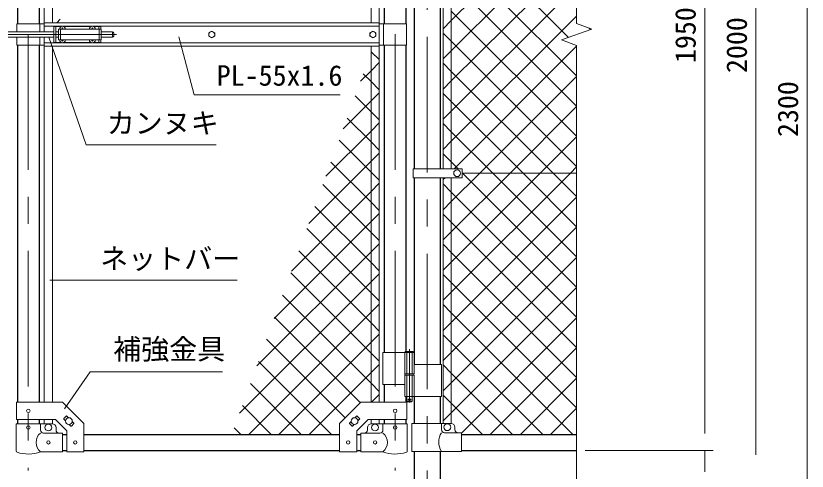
# Model space of a CAD drawing. Units: millimetres, scale not verified. Extents: x -4200 to 4200, y -2970 to 2970.
# Drawn here: x -2565 to -712, y -537 to 530 of the extents above; entities that cross this region are included whole.
import ezdxf
from ezdxf.enums import TextEntityAlignment as Align

# ---------------------------------------------------------------- set-up
doc = ezdxf.new("R2010")
doc.units = ezdxf.units.MM
doc.header["$LTSCALE"] = 10
doc.linetypes.add('DASHED', pattern=[7.5, 6, -1.5])
doc.linetypes.add('USER1', pattern=[50.8, 31.75, -6.35, 6.35, -6.35])
for name, color, linetype, lineweight in [('0-1_D-STR-TXT', 7, 'Continuous', 13), ('0-2_D-BMK', 2, 'USER1', 13), ('0-3_D-STR1', 1, 'Continuous', 25), ('0-4_D-STR3', 3, 'Continuous', 13), ('0-8_D-STR-DIM', 7, 'Continuous', 13), ('0-B_D-STR2', 7, 'Continuous', 13)]:
    doc.layers.add(name, color=color, linetype=linetype, lineweight=lineweight)
doc.styles.add('ＭＳ ゴシック', font='')
doc.styles.get('ＭＳ ゴシック').set_extended_font_data('MS Gothic')

msp = doc.modelspace()

# ---------------------------------------------------------------- linework, layer by layer
at = {"layer": '0-1_D-STR-TXT'}
msp.add_line((-2047.05, -89.31), (-2485.64, -89.31), dxfattribs=at)
for points in [[(-2096.19, 228.2), (-2400.16, 228.2), (-2487.6, 479.95)], [(-1805.77, 345.22), (-2147.05, 345.22), (-2183.27, 481.26)], [(-2080.99, -304.05), (-2391.05, -304.05), (-2450.76, -391.19)]]:
    msp.add_lwpolyline(points, dxfattribs=at)
at = {"layer": '0-2_D-BMK'}
for p, q in [((-2535.9, 1503.1), (-2535.9, -535.29)), ((-1676.7, 1503.1), (-1676.7, -535.29)), ((-1601.55, 1496.61), (-1601.55, -849.21)), ((-2646.59, 486.37), (-2326.59, 486.37)), ((-1643.14, -251.21), (-1643.14, -376.1)), ((-1646.76, -369.13), (-1639.51, -369.13))]:
    msp.add_line(p, q, dxfattribs=at)
at = {"layer": '0-3_D-STR1'}
for p, q in [((-2561.3, 1348.32), (-2561.3, 511.37)), ((-2510.5, 1348.32), (-2510.5, 511.37)), ((-1702.1, 1231.87), (-1702.1, 511.37)), ((-1651.3, 1203.87), (-1651.3, 511.37)), ((-1631.8, 800.87), (-1631.8, 171.87)), ((-1571.3, 800.87), (-1571.3, 171.87)), ((-2561.3, 461.37), (-2561.3, -375.58)), ((-2510.5, 461.37), (-2510.5, -375.58)), ((-1702.1, 461.37), (-1702.1, -259.13)), ((-1651.3, 461.37), (-1651.3, -256.13)), ((-1631.8, 150.87), (-1631.8, -287.13)), ((-1571.3, 150.87), (-1571.3, -287.13)), ((-1702.1, -334.13), (-1702.1, -375.58)), ((-1651.3, -362.13), (-1651.3, -375.58)), ((-1631.8, -362.13), (-1631.8, -424.93)), ((-1571.3, -362.13), (-1571.3, -424.93)), ((-2561.3, -415.58), (-2561.3, -425.63)), ((-2510.5, -415.58), (-2510.5, -425.63)), ((-1702.1, -415.58), (-1702.1, -425.63)), ((-1651.3, -415.58), (-1651.3, -425.63)), ((-2455.9, -450.63), (-2445.9, -450.63)), ((-2405.9, -450.63), (-1806.7, -450.63)), ((-1766.7, -450.63), (-1756.7, -450.63)), ((-1521.55, -450.63), (-1251.55, -450.63)), ((-2455.9, -488.63), (-2445.9, -488.63)), ((-2405.9, -488.63), (-1806.7, -488.63)), ((-1766.7, -488.63), (-1756.7, -488.63)), ((-1631.8, -490.93), (-1631.8, -838.63)), ((-1571.3, -490.93), (-1571.3, -838.63)), ((-1521.55, -488.63), (-1251.55, -488.63))]:
    msp.add_line(p, q, dxfattribs=at)
at = {"layer": '0-4_D-STR3'}
for p, q in [((-2498.4, 1348.32), (-2498.4, 513.87)), ((-2479.4, 1348.32), (-2479.4, 513.87)), ((-1733.2, 1348.32), (-1733.2, 513.87)), ((-1714.2, 1348.32), (-1714.2, 513.87)), ((-1564.05, 800.87), (-1564.05, 171.87)), ((-1545.05, 800.87), (-1545.05, 171.87)), ((-2562.9, 511.37), (-2562.9, 492.87)), ((-2562.9, 511.37), (-2498.8, 511.37)), ((-2508.9, 511.37), (-2508.9, 492.87)), ((-2498.8, 513.87), (-1713.8, 513.87)), ((-2498.8, 492.87), (-2498.8, 513.87)), ((-2498.8, 505.87), (-1713.8, 505.87)), ((-2475.9, 505.37), (-2475.9, 467.37)), ((-2475.9, 505.37), (-2458.49, 505.37)), ((-2471.4, 505.37), (-2471.4, 467.37)), ((-2456.29, 502.02), (-2456.31, 500.72)), ((-2456.29, 502.02), (-2455.5, 502.02)), ((-2455.5, 502.02), (-2455.48, 500.72)), ((-2453.3, 505.37), (-2388.49, 505.37)), ((-2386.29, 502.02), (-2386.31, 500.72)), ((-2386.29, 502.02), (-2385.5, 502.02)), ((-2385.5, 502.02), (-2385.48, 500.72)), ((-2383.3, 505.37), (-2365.9, 505.37)), ((-2370.4, 505.37), (-2370.4, 498.87)), ((-2365.9, 505.37), (-2365.9, 498.87)), ((-1713.8, 458.87), (-1713.8, 513.87)), ((-1649.7, 511.37), (-1713.8, 511.37)), ((-1703.7, 511.37), (-1703.7, 461.37)), ((-1649.7, 511.37), (-1649.7, 461.37)), ((-2599.25, 492.87), (-2475.9, 492.87)), ((-2471.4, 492.87), (-2465.4, 492.87)), ((-2465.4, 498.87), (-2465.4, 473.87)), ((-2465.4, 498.87), (-2365.4, 498.87)), ((-2457.75, 499.28), (-2459.05, 499.26)), ((-2459.05, 499.26), (-2459.05, 498.87)), ((-2387.75, 499.28), (-2389.05, 499.26)), ((-2389.05, 499.26), (-2389.05, 498.87)), ((-2384.04, 499.28), (-2382.75, 499.26)), ((-2382.75, 499.26), (-2382.75, 498.87)), ((-2365.4, 498.87), (-2365.4, 473.87)), ((-2365.4, 492.87), (-2338.9, 492.87)), ((-2338.9, 492.87), (-2338.9, 479.87)), ((-2335.9, 489.87), (-2335.9, 482.87)), ((-2599.25, 479.87), (-2475.9, 479.87)), ((-2562.9, 479.87), (-2562.9, 461.37)), ((-2508.9, 479.87), (-2508.9, 461.37)), ((-2498.8, 458.87), (-2498.8, 479.87)), ((-2498.8, 466.87), (-1713.8, 466.87)), ((-2475.9, 467.37), (-2458.49, 467.37)), ((-2471.4, 479.87), (-2465.4, 479.87)), ((-2465.4, 473.87), (-2365.4, 473.87)), ((-2459.05, 473.47), (-2459.05, 473.87)), ((-2457.75, 473.45), (-2459.05, 473.47)), ((-2456.29, 470.72), (-2456.31, 472.01)), ((-2456.29, 470.72), (-2455.5, 470.72)), ((-2455.5, 470.72), (-2455.48, 472.01)), ((-2454.04, 473.45), (-2452.75, 473.47)), ((-2453.3, 467.37), (-2388.49, 467.37)), ((-2452.75, 473.47), (-2452.75, 473.87)), ((-2389.05, 473.47), (-2389.05, 473.87)), ((-2387.75, 473.45), (-2389.05, 473.47)), ((-2386.29, 470.72), (-2386.31, 472.01)), ((-2386.29, 470.72), (-2385.5, 470.72)), ((-2385.5, 470.72), (-2385.48, 472.01)), ((-2384.04, 473.45), (-2382.75, 473.47)), ((-2383.3, 467.37), (-2365.9, 467.37)), ((-2382.75, 473.47), (-2382.75, 473.87)), ((-2370.4, 473.87), (-2370.4, 467.37)), ((-2365.9, 473.87), (-2365.9, 467.37)), ((-2365.4, 479.87), (-2338.9, 479.87)), ((-2562.9, 461.37), (-2498.8, 461.37)), ((-2498.8, 458.87), (-1713.8, 458.87)), ((-2498.4, 458.87), (-2498.4, -375.58)), ((-2479.4, 458.87), (-2479.4, -375.58)), ((-1733.2, 458.87), (-1733.2, -375.58)), ((-1714.2, 458.87), (-1714.2, -375.58)), ((-1649.7, 461.37), (-1713.8, 461.37)), ((-1634.35, 171.87), (-1634.35, 150.87)), ((-1634.35, 171.87), (-1519.55, 171.87)), ((-1519.55, 171.87), (-1519.55, 150.87)), ((-1634.35, 150.87), (-1519.55, 150.87)), ((-1564.05, -424.93), (-1564.05, 150.87)), ((-1545.05, -424.93), (-1545.05, 150.87)), ((-1251.55, 161.37), (-1519.55, 161.37)), ((-1705.25, -259.13), (-1705.25, -334.13)), ((-1705.25, -259.13), (-1632.34, -259.13)), ((-1653.94, -259.13), (-1653.94, -309.13)), ((-1633.14, -257.13), (-1653.14, -257.13)), ((-1652.14, -256.13), (-1634.14, -256.13)), ((-1633.14, -257.13), (-1634.14, -256.13)), ((-1633.14, -257.13), (-1633.14, -259.13)), ((-1632.34, -259.13), (-1632.34, -309.13)), ((-1632.34, -287.13), (-1568, -287.13)), ((-1568, -287.13), (-1568, -362.13)), ((-1653.94, -309.13), (-1632.34, -309.13)), ((-1653.94, -312.13), (-1632.34, -312.13)), ((-1653.94, -312.13), (-1653.94, -362.13)), ((-1653.64, -309.13), (-1653.64, -312.13)), ((-1653.64, -312.13), (-1632.64, -312.13)), ((-1632.64, -309.13), (-1632.64, -312.13)), ((-1632.34, -312.13), (-1632.34, -362.13)), ((-1705.25, -334.13), (-1654.05, -334.13)), ((-1653.94, -362.13), (-1568, -362.13)), ((-1649.14, -362.13), (-1649.14, -373.13)), ((-2563.6, -415.58), (-2563.6, -375.58)), ((-1648.14, -374.13), (-1649.14, -373.13)), ((-1649, -415.58), (-1649, -375.58)), ((-1648.14, -374.13), (-1638.14, -374.13)), ((-1638.14, -374.13), (-1637.14, -373.13)), ((-2564.45, -425.63), (-2507.35, -425.63)), ((-2564.45, -425.63), (-2564.45, -489.33)), ((-2563.6, -415.58), (-2472.46, -415.58)), ((-2507.35, -425.63), (-2507.35, -440.63)), ((-2507.35, -425.63), (-2480.9, -425.63)), ((-2498.4, -415.58), (-2498.4, -425.63)), ((-2479.4, -415.58), (-2479.4, -425.63)), ((-2472.46, -415.58), (-2445.9, -442.15)), ((-2452.56, -413.57), (-2446.91, -407.92)), ((-2452.56, -414.99), (-2448.85, -418.7)), ((-2445.49, -407.92), (-2441.78, -411.63)), ((-2434.89, -431.25), (-2429.23, -425.59)), ((-2432.94, -420.46), (-2429.23, -424.18)), ((-2405.9, -491.83), (-2405.9, -425.58)), ((-1806.7, -491.83), (-1806.7, -425.58)), ((-1779.65, -420.46), (-1783.36, -424.18)), ((-1777.71, -431.25), (-1783.36, -425.59)), ((-1767.1, -407.92), (-1770.82, -411.63)), ((-1740.13, -415.58), (-1766.7, -442.15)), ((-1760.03, -413.57), (-1765.69, -407.92)), ((-1760.03, -414.99), (-1763.74, -418.7)), ((-1649, -415.58), (-1740.13, -415.58)), ((-1733.2, -415.58), (-1733.2, -425.63)), ((-1705.25, -425.63), (-1731.7, -425.63)), ((-1714.2, -415.58), (-1714.2, -425.63)), ((-1648.15, -425.63), (-1705.25, -425.63)), ((-1705.25, -425.63), (-1705.25, -440.63)), ((-1648.15, -425.63), (-1648.15, -489.33)), ((-1637.25, -424.93), (-1546.55, -424.93)), ((-1637.25, -424.93), (-1637.25, -490.93)), ((-1568.15, -424.93), (-1568.15, -439.93)), ((-2470.9, -440.63), (-2470.9, -435.63)), ((-2445.9, -491.83), (-2445.9, -442.15)), ((-2440.02, -427.53), (-2436.3, -431.25)), ((-1772.58, -427.53), (-1776.29, -431.25)), ((-1766.7, -491.83), (-1766.7, -442.15)), ((-1741.7, -440.63), (-1741.7, -435.63)), ((-1536.55, -434.93), (-1536.55, -439.93)), ((-2455.9, -447.63), (-2500.35, -447.63)), ((-2455.9, -491.63), (-2455.9, -447.63)), ((-1756.7, -447.63), (-1712.25, -447.63)), ((-1756.7, -491.63), (-1756.7, -447.63)), ((-1561.15, -446.93), (-1521.55, -446.93)), ((-1521.55, -446.93), (-1521.55, -490.93)), ((-2455.9, -491.63), (-2507.35, -491.63)), ((-2445.9, -491.83), (-2405.9, -491.83)), ((-1766.7, -491.83), (-1806.7, -491.83)), ((-1756.7, -491.63), (-1705.25, -491.63)), ((-1637.25, -490.93), (-1521.55, -490.93))]:
    msp.add_line(p, q, dxfattribs=at)
at = {"layer": '0-4_D-STR3', "linetype": 'DASHED'}
for p, q in [((-2460.9, 498.87), (-2460.9, 473.87)), ((-2369.9, 498.87), (-2369.9, 473.87)), ((-1649.44, -259.13), (-1649.44, -309.13)), ((-1636.84, -259.13), (-1636.84, -309.13)), ((-1649.44, -312.13), (-1649.44, -362.13)), ((-1636.84, -312.13), (-1636.84, -362.13))]:
    msp.add_line(p, q, dxfattribs=at)
at = {"layer": '0-4_D-STR3'}
for points in [[(-2454.04, 499.28), (-2452.75, 499.26), (-2452.75, 498.87)], [(-1652.14, -256.13), (-1653.14, -257.13), (-1653.14, -259.13)], [(-1637.14, -362.13), (-1637.14, -373.13), (-1649.14, -373.13)], [(-2563.6, -375.58), (-2455.9, -375.58), (-2405.9, -425.58)], [(-1649, -375.58), (-1756.7, -375.58), (-1806.7, -425.58)]]:
    msp.add_lwpolyline(points, dxfattribs=at)
for points in [[(-2106.3, 494.47), (-2113.31, 490.42), (-2113.31, 482.32), (-2106.3, 478.27), (-2099.28, 482.32), (-2099.28, 490.42)], [(-1728.8, 494.47), (-1735.81, 490.42), (-1735.81, 482.32), (-1728.8, 478.27), (-1721.78, 482.32), (-1721.78, 490.42)]]:
    msp.add_lwpolyline(points, close=True, dxfattribs=at)
for centre, radius in [((-2106.3, 486.37), 7.03), ((-1728.8, 486.37), 7.03), ((-1531.55, 161.37), 8), ((-1643.14, -369.13), 2.5), ((-2535.9, -395.58), 4), ((-1676.7, -395.58), 4), ((-2440.9, -419.58), 8), ((-1771.7, -419.58), 8), ((-1554.55, -433.93), 8), ((-2535.9, -434.63), 4), ((-2488.9, -434.63), 8), ((-1723.7, -434.63), 8), ((-1676.7, -434.63), 4), ((-2488.9, -469.63), 4), ((-2425.9, -469.58), 4), ((-1786.7, -469.58), 4), ((-1723.7, -469.63), 4)]:
    msp.add_circle(centre, radius, dxfattribs=at)
for centre, radius, start, end in [((-2455.9, 498.87), 7, 0, 180), ((-2457.8, 500.77), 1.49, 270, 0), ((-2453.99, 500.77), 1.49, 180, 270), ((-2385.9, 498.87), 7, 0, 180), ((-2387.8, 500.77), 1.49, 270, 0), ((-2383.99, 500.77), 1.49, 180, 270), ((-2338.9, 489.87), 3, 0, 90), ((-2338.9, 482.87), 3, 270, 0), ((-2455.9, 473.87), 7, 180, 0), ((-2457.8, 471.96), 1.49, 0, 90), ((-2453.99, 471.96), 1.49, 90, 180), ((-2385.9, 473.87), 7, 180, 0), ((-2387.8, 471.96), 1.49, 0, 90), ((-2383.99, 471.96), 1.49, 90, 180), ((-2446.2, -408.62), 1, 45, 135), ((-1766.39, -408.62), 1, 45, 135), ((-2480.9, -435.63), 10, 0, 90), ((-2451.86, -414.28), 1, 135, 225), ((-2429.94, -424.89), 1, 315, 45), ((-1782.66, -424.89), 1, 135, 225), ((-1760.74, -414.28), 1, 315, 45), ((-1731.7, -435.63), 10, 90, 180), ((-1546.55, -434.93), 10, 0, 90), ((-2500.35, -440.63), 7, 180, 270), ((-2463.9, -440.63), 7, 180, 270), ((-2435.59, -430.54), 1, 225, 315), ((-1777, -430.54), 1, 225, 315), ((-1748.7, -440.63), 7, 270, 0), ((-1712.25, -440.63), 7, 270, 0), ((-1561.15, -439.93), 7, 180, 270), ((-1529.55, -439.93), 7, 180, 270), ((-2489.15, -469.63), 28.55, 129.59418, 230.40582), ((-1723.44, -469.63), 28.55, 309.59418, 50.40582), ((-1533.93, -468.93), 40.68, 147.25964, 212.74036), ((-2561.15, -489.33), 3.3, 180, 250.77949), ((-2535.9, -416.9), 80, 250.77949, 290.9084), ((-1676.7, -416.9), 80, 249.0916, 289.22051), ((-1651.45, -489.33), 3.3, 289.22051, 0)]:
    msp.add_arc(centre, radius, start, end, dxfattribs=at)
at = {"layer": '0-8_D-STR-DIM'}
for p, q in [((-1251.55, 512.02), (-1251.55, 1524.37)), ((-951.55, -448.63), (-951.55, 1421.37)), ((-831.55, -498.63), (-831.55, 1421.37)), ((-711.55, -798.63), (-711.55, 1421.37)), ((-1216.31, 499.19), (-1251.55, 512.02)), ((-1286.78, 473.54), (-1216.31, 499.19)), ((-1251.55, 460.72), (-1286.78, 473.54)), ((-1251.55, -631.63), (-1251.55, 460.72)), ((-951.55, -448.63), (-951.55, -408.63)), ((-1231.55, -488.63), (-931.55, -488.63)), ((-1231.55, -488.63), (-931.55, -488.63)), ((-951.55, -538.63), (-951.55, -488.63))]:
    msp.add_line(p, q, dxfattribs=at)
at = {"layer": '0-B_D-STR2'}
for p, q in [((-1545.05, 518.91), (-1252.59, 811.37)), ((-1545.05, 448.2), (-1251.55, 741.7)), ((-1251.55, 389.37), (-1545.05, 682.87)), ((-1545.05, 377.49), (-1251.55, 670.99)), ((-1251.55, 318.66), (-1545.05, 612.16)), ((-1545.05, 306.78), (-1251.55, 600.28)), ((-1251.55, 247.95), (-1545.05, 541.45)), ((-2469.33, 513.87), (-2461.17, 522.02)), ((-1545.05, 236.07), (-1251.55, 529.57)), ((-1564.05, 499.91), (-1545.05, 518.91)), ((-1218.98, 498.22), (-1222.04, 501.28)), ((-1545.05, 470.73), (-1564.05, 489.73)), ((-1251.55, 177.23), (-1545.05, 470.73)), ((-1714.2, 427.75), (-1732.59, 446.15)), ((-1564.05, 429.2), (-1545.05, 448.2)), ((-1538.54, 171.87), (-1251.55, 458.86)), ((-1251.55, 460.08), (-1252.55, 461.08)), ((-1733.2, 401.47), (-1714.2, 420.47)), ((-1545.05, 400.02), (-1564.05, 419.02)), ((-1757.8, 376.86), (-1733.2, 401.47)), ((-1733.2, 376.04), (-1751.46, 394.3)), ((-1306.39, 161.37), (-1545.05, 400.02)), ((-1714.2, 357.04), (-1733.2, 376.04)), ((-1564.05, 358.49), (-1545.05, 377.49)), ((-1478.33, 161.37), (-1251.55, 388.15)), ((-1733.2, 305.33), (-1770.33, 342.46)), ((-1733.2, 330.76), (-1714.2, 349.76)), ((-1545.05, 329.31), (-1564.05, 348.31)), ((-1798.27, 265.69), (-1733.2, 330.76)), ((-1377.1, 161.37), (-1545.05, 329.31)), ((-1407.62, 161.37), (-1251.55, 317.44)), ((-1714.2, 286.33), (-1733.2, 305.33)), ((-1564.05, 287.78), (-1545.05, 306.78)), ((-1733.2, 234.62), (-1789.19, 290.62)), ((-1733.2, 260.05), (-1714.2, 279.05)), ((-1838.73, 154.51), (-1733.2, 260.05)), ((-1545.05, 258.6), (-1564.05, 277.6)), ((-1447.81, 161.37), (-1545.05, 258.6)), ((-1336.9, 161.37), (-1251.55, 246.73)), ((-1733.2, 163.91), (-1808.06, 238.78)), ((-1714.2, 215.62), (-1733.2, 234.62)), ((-1564.05, 217.07), (-1545.05, 236.07)), ((-1733.2, 189.34), (-1714.2, 208.34)), ((-1879.2, 43.34), (-1733.2, 189.34)), ((-1733.2, 93.2), (-1826.93, 186.94)), ((-1266.19, 161.37), (-1251.55, 176.02)), ((-1714.2, 144.91), (-1733.2, 163.91)), ((-1564.05, 146.36), (-1559.54, 150.87)), ((-1545.05, 94.65), (-1478.33, 161.37)), ((-1545.05, 23.94), (-1407.62, 161.37)), ((-1545.05, -46.77), (-1336.9, 161.37)), ((-1545.05, -117.48), (-1266.19, 161.37)), ((-1251.55, -34.9), (-1447.81, 161.37)), ((-1251.55, 35.81), (-1377.1, 161.37)), ((-1251.55, 106.52), (-1306.39, 161.37)), ((-1733.2, 22.49), (-1845.8, 135.09)), ((-1733.2, 118.63), (-1714.2, 137.63)), ((-1545.05, 117.18), (-1564.05, 136.18)), ((-1919.66, -67.84), (-1733.2, 118.63)), ((-1251.55, -176.32), (-1545.05, 117.18)), ((-1714.2, 74.2), (-1733.2, 93.2)), ((-1564.05, 75.65), (-1545.05, 94.65)), ((-1545.05, -188.2), (-1251.55, 105.3)), ((-1733.2, -48.22), (-1864.67, 83.25)), ((-1733.2, 47.92), (-1714.2, 66.92)), ((-1545.05, 46.47), (-1564.05, 65.47)), ((-1960.13, -179.01), (-1733.2, 47.92)), ((-1251.55, -247.03), (-1545.05, 46.47)), ((-1733.2, -118.93), (-1883.54, 31.41)), ((-1714.2, 3.49), (-1733.2, 22.49)), ((-1564.05, 4.94), (-1545.05, 23.94)), ((-1545.05, -258.91), (-1251.55, 34.59)), ((-1733.2, -22.79), (-1714.2, -3.79)), ((-1545.05, -24.24), (-1564.05, -5.24)), ((-2000.59, -290.19), (-1733.2, -22.79)), ((-1733.2, -189.64), (-1902.41, -20.43)), ((-1251.55, -317.74), (-1545.05, -24.24)), ((-1545.05, -329.62), (-1251.55, -36.12)), ((-1714.2, -67.22), (-1733.2, -48.22)), ((-1564.05, -65.77), (-1545.05, -46.77)), ((-1733.2, -260.35), (-1921.28, -72.27)), ((-1733.2, -93.5), (-1714.2, -74.5)), ((-1545.05, -94.95), (-1564.05, -75.95)), ((-2041.06, -401.36), (-1733.2, -93.5)), ((-1251.55, -388.45), (-1545.05, -94.95)), ((-1545.05, -400.33), (-1251.55, -106.83)), ((-1733.2, -331.06), (-1940.15, -124.11)), ((-1714.2, -137.93), (-1733.2, -118.93)), ((-1564.05, -136.48), (-1545.05, -117.48)), ((-1733.2, -164.21), (-1714.2, -145.21)), ((-1545.05, -165.66), (-1564.05, -146.66)), ((-2019.62, -450.63), (-1733.2, -164.21)), ((-1260.07, -450.63), (-1545.05, -165.66)), ((-1758.04, -376.93), (-1959.01, -175.96)), ((-1521.55, -447.54), (-1251.55, -177.54)), ((-1714.2, -208.64), (-1733.2, -189.64)), ((-1564.05, -207.2), (-1545.05, -188.2)), ((-1733.2, -234.92), (-1714.2, -215.92)), ((-1545.05, -236.37), (-1564.05, -217.37)), ((-1793.4, -412.28), (-1977.88, -227.8)), ((-1948.9, -450.63), (-1733.2, -234.92)), ((-1330.79, -450.63), (-1545.05, -236.37)), ((-1564.05, -277.91), (-1545.05, -258.91)), ((-1453.93, -450.63), (-1251.55, -248.25)), ((-1714.2, -279.35), (-1733.2, -260.35)), ((-1825.76, -450.63), (-1996.75, -279.64)), ((-1733.2, -305.63), (-1714.2, -286.63)), ((-1545.05, -307.08), (-1564.05, -288.08)), ((-1878.19, -450.63), (-1733.2, -305.63)), ((-1401.5, -450.63), (-1545.05, -307.08)), ((-1896.47, -450.63), (-2015.62, -331.48)), ((-1714.2, -350.06), (-1733.2, -331.06)), ((-1564.05, -348.62), (-1545.05, -329.62)), ((-1383.22, -450.63), (-1251.55, -318.96)), ((-1732.43, -375.58), (-1714.2, -357.35)), ((-1545.05, -377.79), (-1564.05, -358.79)), ((-1967.18, -450.63), (-2034.49, -383.32)), ((-1472.21, -450.63), (-1545.05, -377.79)), ((-1564.05, -419.33), (-1545.05, -400.33)), ((-1312.51, -450.63), (-1251.55, -389.67)), ((-2037.89, -450.63), (-2053.36, -435.17)), ((-1807.48, -450.63), (-1806.7, -449.85))]:
    msp.add_line(p, q, dxfattribs=at)
for points in [[(-1270.82, 479.35), (-1545.05, 753.58), (-1564.05, 772.58)], [(-1529.02, 171.87), (-1545.05, 187.89), (-1564.05, 206.89)], [(-1251.55, -105.61), (-1518.52, 161.37), (-1519.55, 162.39)]]:
    msp.add_lwpolyline(points, dxfattribs=at)

# ---------------------------------------------------------------- texts
at = {"layer": '0-1_D-STR-TXT', "style": 'ＭＳ ゴシック'}
for s, p in [('PL-55x1.6', (-2094.6, 351.97)), ('カンヌキ', (-2352.29, 240.27)), ('ネットバー', (-2367.61, -77.36)), ('補強金具', (-2337.08, -289.43))]:
    msp.add_text(s, height=48.09, dxfattribs=at).set_placement(p, align=Align.BOTTOM_LEFT)
at = {"layer": '0-8_D-STR-DIM', "style": 'ＭＳ ゴシック'}
for s, p in [('1950', (-958.29, 419.47)), ('2000', (-838.29, 396.12)), ('2300', (-718.29, 246.12))]:
    msp.add_text(s, height=48.09, rotation=90, dxfattribs=at).set_placement(p, align=Align.BOTTOM_LEFT)

doc.saveas('drawing.dxf')
